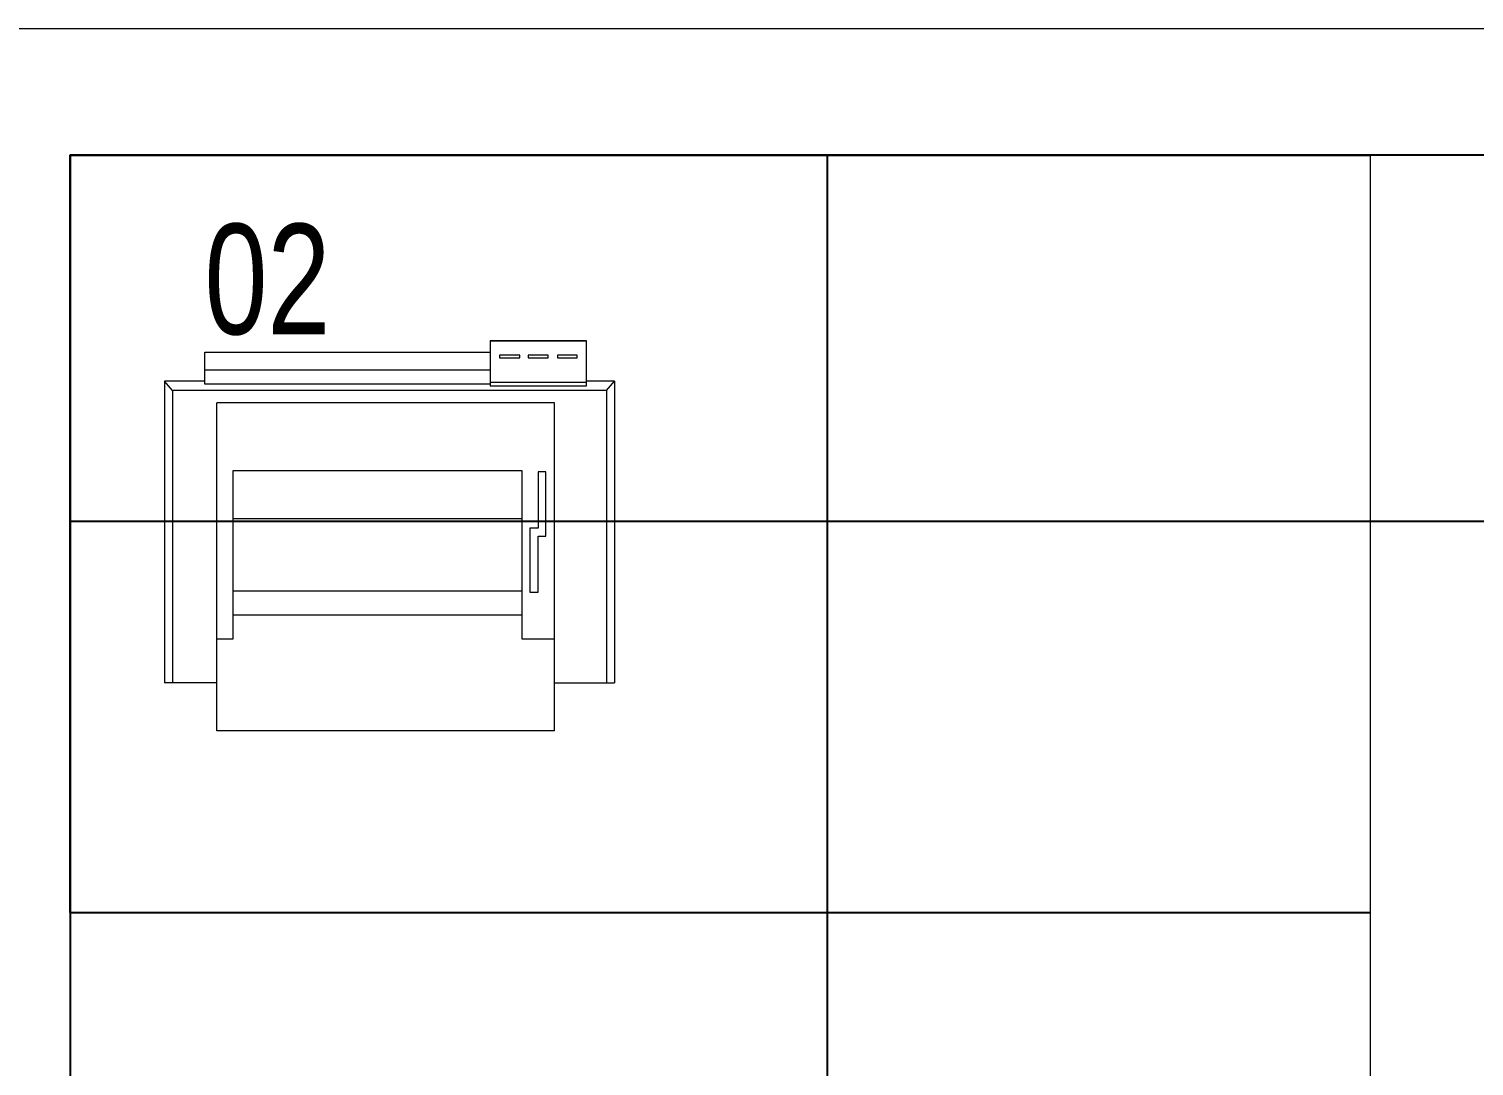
# Model space of a CAD drawing. Extents: x -509638 to 57327, y -29287 to 19916.
# Drawn here: x 38543 to 39688, y -3532 to -2710 of the extents above; entities that cross this region are included whole.
import ezdxf

# ---------------------------------------------------------------- set-up
doc = ezdxf.new("R2010")
doc.units = 0
doc.header["$LTSCALE"] = 0.25
doc.linetypes.add('DASHDOT', pattern=[25.4, 12.7, -6.35, 0, -6.35])
for name, color, linetype, lineweight in [('01-First Floor$0$72_EGR_EQP_TAG', 142, 'Continuous', 5), ('01-First Floor$0$LOADING', 253, 'Continuous', 5), ('01-First Floor$0$Walls', 251, 'Continuous', 5), ('E-LITE-CLNG-CNDT', 6, 'DASHDOT', 35)]:
    doc.layers.add(name, color=color, linetype=linetype, lineweight=lineweight)
doc.layers.add('01-First Floor$0$FALSE CEILING', color=251, linetype='Continuous')
doc.styles.add('01-First Floor$0$X3G_ENTITY_257CFD', font='swisscl.ttf', dxfattribs={"height": 200})

# ---------------------------------------------------------------- blocks, each defined once
blk = doc.blocks.new('01-First Floor$0$ITPPLT2C-P')
at = {"color": 0}
for p, q in [((0.0229, 0.0318), (0.2618, 0.0318)), ((0.0304, 0.0256), (0.0229, 0.0318)), ((0.0229, 0), (0.0229, 0.0318)), ((0.0304, -0.3182), (0.0304, 0.0256)), ((0.0304, 0.0256), (0.2618, 0.0256)), ((0.2618, -0.0096), (0.2618, 0.0318)), ((0, 0), (0, -0.2262)), ((0.0252, 0), (0, 0)), ((0.0139, 0), (0.0139, -0.2262)), ((0.0252, 0), (0.0139, 0)), ((0.0252, -0.2262), (0.0252, 0)), ((0.0401, -0.2769), (0.0401, -0.0096)), ((0.3, -0.0096), (0.0401, -0.0096)), ((0.2274, -0.0222), (0.2274, -0.0096)), ((0.3, -0.2769), (0.3, -0.0096)), ((0.0939, -0.2515), (0.0939, -0.0222)), ((0.0939, -0.0222), (0.2274, -0.0222)), ((0.1321, -0.2515), (0.1321, -0.0222)), ((0.1894, -0.2515), (0.1894, -0.0222)), ((0.2082, -0.2515), (0.2082, -0.0222)), ((-0.0091, -0.2262), (0.0267, -0.2262)), ((-0.0091, -0.3023), (-0.0091, -0.2262)), ((-0.0087, -0.2262), (0.0236, -0.2262)), ((-0.0087, -0.3023), (-0.0087, -0.2262)), ((0, -0.2262), (0.0252, -0.2262)), ((0.0139, -0.2262), (0.0252, -0.2262)), ((0.0236, -0.2262), (0.0236, -0.3023)), ((0.0267, -0.2262), (0.0267, -0.3023)), ((0.0023, -0.2495), (0.0023, -0.2334)), ((0.0023, -0.2334), (0.0045, -0.2334)), ((0.0045, -0.2334), (0.0045, -0.2495)), ((0.0045, -0.2495), (0.0023, -0.2495)), ((0.2274, -0.2515), (0.0939, -0.2515)), ((0.2274, -0.2769), (0.2274, -0.2515)), ((0.0023, -0.2721), (0.0023, -0.2562)), ((0.0023, -0.2562), (0.0045, -0.2562)), ((0.0045, -0.2562), (0.0045, -0.2721)), ((0.1395, -0.2575), (0.19, -0.2575)), ((0.1395, -0.2641), (0.1395, -0.2575)), ((0.19, -0.2575), (0.19, -0.2641)), ((0.0045, -0.2721), (0.0023, -0.2721)), ((0.0947, -0.2701), (0.0947, -0.2641)), ((0.0947, -0.2641), (0.1395, -0.2641)), ((0.1457, -0.2701), (0.0947, -0.2701)), ((0.19, -0.2641), (0.1457, -0.2641)), ((0.1457, -0.2641), (0.1457, -0.2701)), ((0.0023, -0.295), (0.0023, -0.2793)), ((0.0023, -0.2793), (0.0045, -0.2793)), ((0.0045, -0.2793), (0.0045, -0.295)), ((0.3, -0.2769), (0.0401, -0.2769)), ((0.2618, -0.2769), (0.2618, -0.3246)), ((0.0045, -0.295), (0.0023, -0.295)), ((0.0267, -0.3023), (-0.0091, -0.3023)), ((0.0236, -0.3023), (-0.0087, -0.3023)), ((0.0229, -0.3246), (0.0229, -0.3023)), ((0.0304, -0.3182), (0.0229, -0.3246)), ((0.0304, -0.3182), (0.2618, -0.3182)), ((0.0229, -0.3246), (0.2618, -0.3246))]:
    blk.add_line(p, q, dxfattribs=at)
blk = doc.blocks.new('01-First Floor$0$GF21043-P')
at = {"color": 0}
for p, q in [((0.8, 0), (0.8, 0.75)), ((-0.8, 0), (0.8, 0))]:
    blk.add_line(p, q, dxfattribs=at)
blk = doc.blocks.new('01-First Floor')
at = {"layer": '01-First Floor$0$FALSE CEILING', "linetype": 'Continuous'}
for p, q in [((39176, -6100), (39176, -2810)), ((38576, -3100), (42776, -3100))]:
    blk.add_line(p, q, dxfattribs=at)
at = {"layer": '01-First Floor$0$FALSE CEILING'}
blk.add_line((38576, -3410, -0.1), (39606, -3410, -0.1), dxfattribs=at)
at = {"layer": '01-First Floor$0$FALSE CEILING', "elevation": -0.1}
blk.add_lwpolyline([(38576, -3410), (38576, -2810), (39606, -2810)], dxfattribs=at)
at = {"layer": '01-First Floor$0$FALSE CEILING'}
blk.add_lwpolyline([(38576, -6100), (42776, -6100), (42776, -2810), (38576, -2810)], close=True, dxfattribs=at)
at = {"layer": '01-First Floor$0$LOADING'}
blk.add_line((38576, -3410, -0.1), (39606, -3410, -0.1), dxfattribs=at)
at = {"layer": '01-First Floor$0$LOADING', "elevation": -0.1}
blk.add_lwpolyline([(38576, -3410), (38576, -2810), (39606, -2810)], dxfattribs=at)
at = {"layer": '01-First Floor$0$Walls'}
for p, q in [((42876, -2710), (34876, -2710)), ((38576, -2810), (38576, -6100)), ((38576, -2810), (42776, -2810))]:
    blk.add_line(p, q, dxfattribs=at)
at = {"layer": '01-First Floor$0$LOADING', "extrusion": (1.19929e-18, 8.17187e-07, 1), "xscale": -1000.000000000003, "yscale": 1000.000000000003, "zscale": 1000.000000000003, "rotation": 270}
blk.add_blockref('01-First Floor$0$GF21043-P', (39606, -3610, -0.1), dxfattribs=at)
at = {"layer": '01-First Floor$0$LOADING', "extrusion": (-8.17187e-07, 1.1992e-18, -1), "xscale": 1000.000000000003, "yscale": 1000.000000000003, "zscale": 1000.000000000003, "rotation": 269.9999999932569}
blk.add_blockref('01-First Floor$0$ITPPLT2C-P', (-38682.7, -2966.1, 0.1), dxfattribs=at)
at = {"layer": '01-First Floor$0$72_EGR_EQP_TAG', "insert": (38732.4, -2864.4, -0.1), "char_height": 87.47, "attachment_point": 2, "style": '01-First Floor$0$X3G_ENTITY_257CFD'}
blk.add_mtext('02', dxfattribs=at)

msp = doc.modelspace()

# ---------------------------------------------------------------- block references
at = {"layer": 'E-LITE-CLNG-CNDT'}
msp.add_blockref('01-First Floor', (0, 0), dxfattribs=at)

doc.saveas('drawing.dxf')
